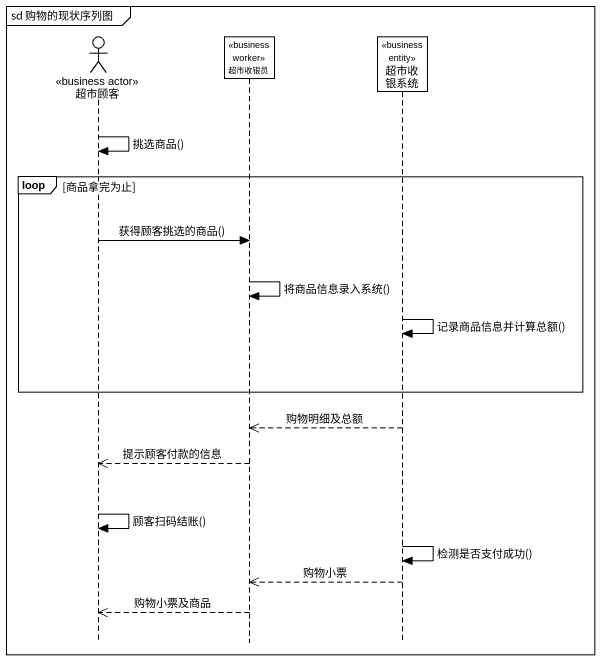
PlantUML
@startuml
mainframe sd 购物的现状序列图
hide footbox
actor 超市顾客 <<business actor>>
participant 超市收银员 <<business worker>>
participant 超市收银系统 <<business entity>>

超市顾客 -> 超市顾客 : 挑选商品()
loop 商品拿完为止
  超市顾客 -> 超市收银员 : 获得顾客挑选的商品()
  超市收银员 -> 超市收银员 : 将商品信息录入系统()
  超市收银系统 -> 超市收银系统 : 记录商品信息并计算总额()
end
超市收银系统 -->> 超市收银员 : 购物明细及总额
超市收银员 -->> 超市顾客 : 提示顾客付款的信息
超市顾客 -> 超市顾客 : 顾客扫码结账()
超市收银系统 -> 超市收银系统 : 检测是否支付成功()
超市收银系统 -->> 超市收银员 : 购物小票
超市收银员 -->> 超市顾客 : 购物小票及商品
@enduml
